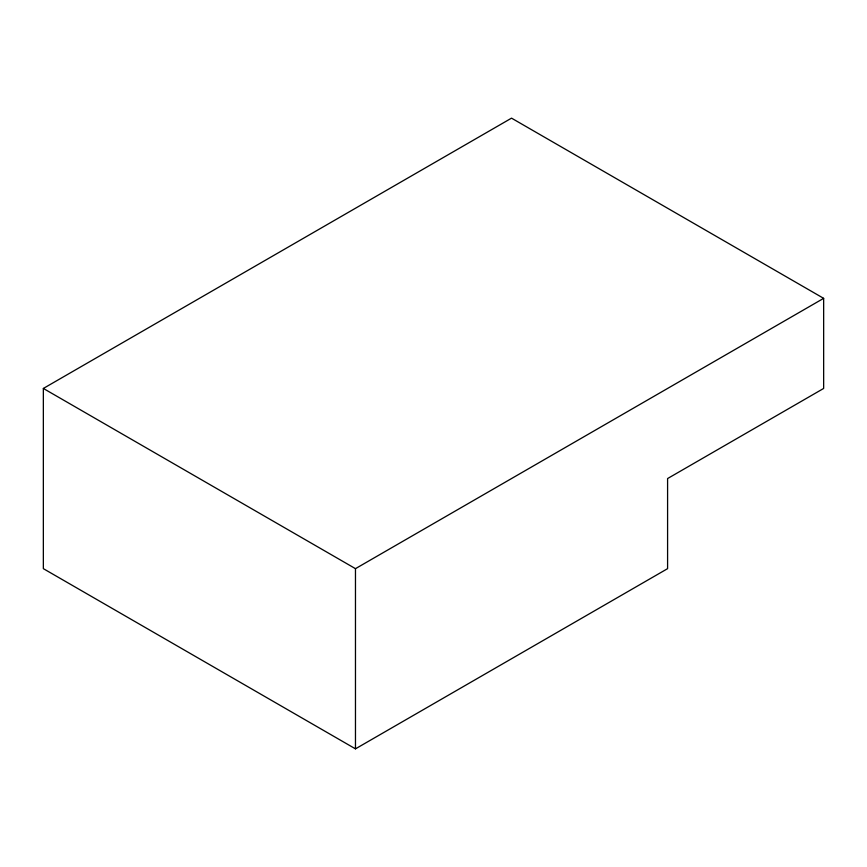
<?xml version="1.0" encoding="UTF-8"?>
<svg xmlns="http://www.w3.org/2000/svg" width="867" height="867" viewBox="0 0 867 867"><rect width="100%" height="100%" fill="white"/><g stroke="black" fill="none" stroke-linecap="round" stroke-linejoin="round"><path stroke-width="1.3" d="M43.35 388.449L511.53 118.15L823.65 298.346L823.65 388.449L667.59 478.551L667.59 568.654L355.47 748.85L43.35 568.654L43.35 388.449L355.47 568.654L823.65 298.346M355.47 568.654L355.47 748.85"/></g></svg>
